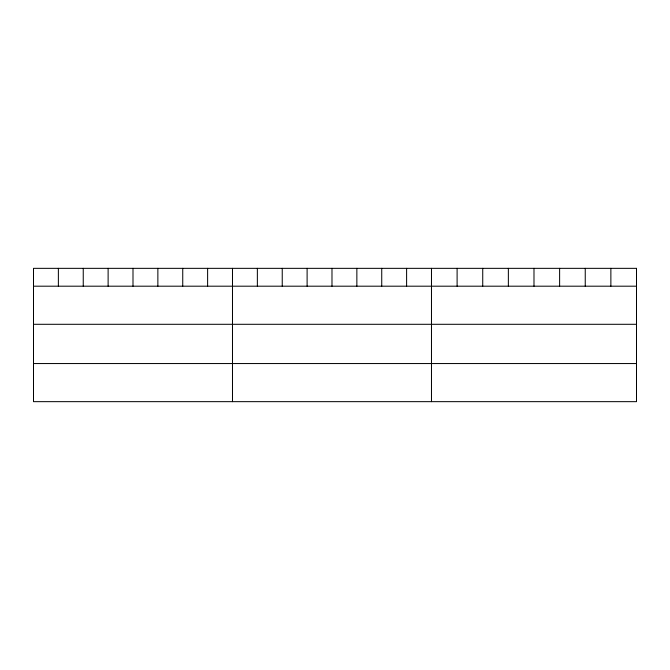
<?xml version="1.0" encoding="UTF-8"?>
<svg xmlns="http://www.w3.org/2000/svg" width="670" height="670" viewBox="0 0 670 670"><rect width="100%" height="100%" fill="white"/><g stroke="black" fill="none" stroke-linecap="round" stroke-linejoin="round"><path stroke-width="1" d="M33.5 286.191L636.5 286.191M33.5 324.297L636.5 324.297M33.5 363.55L636.5 363.55M610.872 268.343L610.872 286.191M585.245 268.343L585.245 286.191M559.618 268.343L559.618 286.191M533.99 268.343L533.99 286.191M508.363 268.343L508.363 286.191M482.735 268.343L482.735 286.191M457.107 268.343L457.107 286.191M431.48 268.343L431.48 401.657M406.606 268.343L406.606 286.191M381.733 268.343L381.733 286.191M356.859 268.343L356.859 286.191M331.985 268.343L331.985 286.191M307.111 268.343L307.111 286.191M282.238 268.343L282.238 286.191M257.364 268.343L257.364 286.191M232.49 268.343L232.49 401.657M207.616 268.343L207.616 286.191M182.743 268.343L182.743 286.191M157.869 268.343L157.869 286.191M132.995 268.343L132.995 286.191M108.121 268.343L108.121 286.191M83.248 268.343L83.248 286.191M58.374 268.343L58.374 286.191M636.5 268.343L33.5 268.343L33.5 401.657L636.5 401.657L636.5 268.343"/></g></svg>
